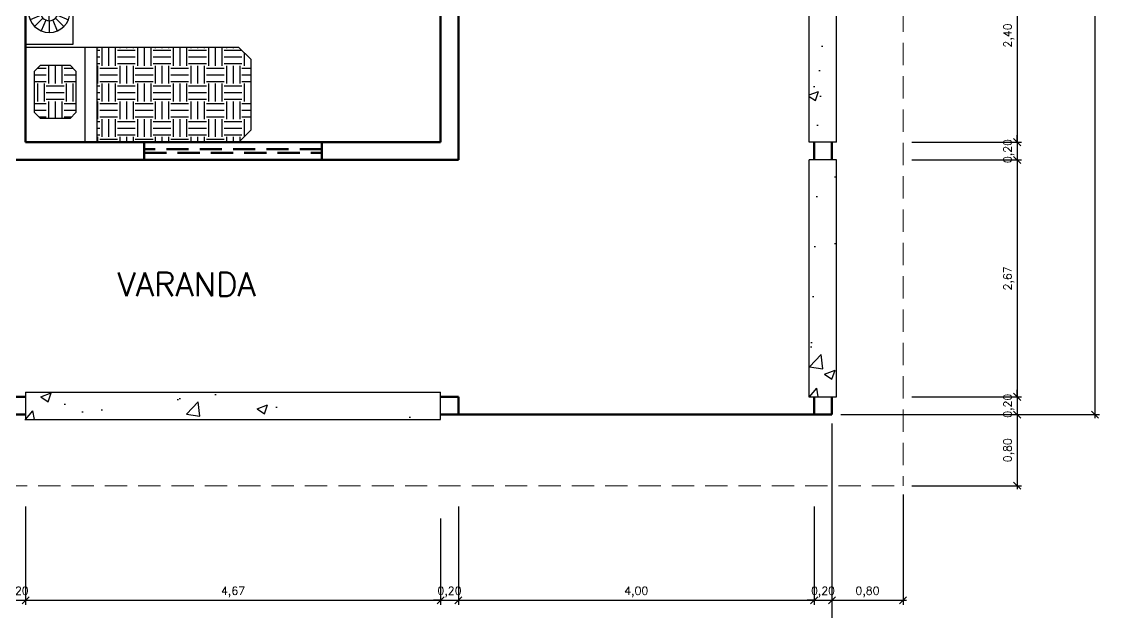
# Model space of a CAD drawing. Header units: millimetres. Extents: x 1185.4 to 1269.4, y 957.3 to 1016.7.
# Drawn here: x 1207.68 to 1219.8, y 977.2 to 983.85 of the extents above; entities that cross this region are included whole.
import ezdxf

# ---------------------------------------------------------------- set-up
doc = ezdxf.new("R2010")
doc.units = ezdxf.units.MM
doc.linetypes.add('HIDDEN', pattern=[0.375, 0.25, -0.125])
for name, color, linetype, lineweight in [('COTAS', 7, 'Continuous', 5), ('JANELAS', 2, 'HIDDEN', 50), ('PAREDES', 4, 'Continuous', 70), ('PROJEÇÕES', 1, 'HIDDEN', 20), ('TEXTO', 3, 'Continuous', 50)]:
    doc.layers.add(name, color=color, linetype=linetype, lineweight=lineweight)
doc.layers.add('MOBILIA', color=7, linetype='Continuous')
doc.styles.add('ROMANS', font='romans.shx')
doc.dimstyles.new('ESCALA-50', dxfattribs={"dimtxt": 0.09, "dimasz": 0.08, "dimexe": 0.05, "dimexo": 0.1, "dimgap": 0.04, "dimtad": 1, "dimzin": 1, "dimtxsty": 'ROMANS', "dimblk": 'OBLIQUE', "dimcen": 0.05, "dimdle": 0.04, "dimaunit": 1, "dimadec": 0, "dimazin": 0, "dimtfac": 1, "dimtix": 1, "dimtmove": 2, "dimatfit": 3, "dimldrblk": 'OPEN90', "dimfxl": 1, "dimarcsym": 0})

# ---------------------------------------------------------------- blocks, each defined once
blk = doc.blocks.new('*X14')
at = {"color": 0}
for p, q in [((-151.875, 298.125), (-151.875, 302.5)), ((-150, 300), (-135, 300)), ((-133.125, 298.125), (-133.125, 302.5)), ((-127.5, 298.125), (-127.5, 302.5)), ((-121.875, 298.125), (-121.875, 302.5)), ((-120, 300), (-105, 300)), ((-103.125, 298.125), (-103.125, 302.5)), ((-97.5, 298.125), (-97.5, 302.5)), ((-91.875, 298.125), (-91.875, 302.5)), ((-90, 300), (-75, 300)), ((-73.125, 298.125), (-73.125, 302.5)), ((-67.5, 298.125), (-67.5, 302.5)), ((-61.875, 298.125), (-61.875, 302.5)), ((-60, 300), (-45, 300)), ((-43.125, 298.125), (-43.125, 302.5)), ((-37.5, 298.125), (-37.5, 302.5)), ((-31.875, 298.125), (-31.875, 301.875)), ((-152.5, 296.25), (-150, 296.25)), ((-148.125, 283.125), (-148.125, 298.125)), ((-142.5, 283.125), (-142.5, 298.125)), ((-136.875, 283.125), (-136.875, 298.125)), ((-135, 296.25), (-120, 296.25)), ((-118.125, 283.125), (-118.125, 298.125)), ((-112.5, 283.125), (-112.5, 298.125)), ((-106.875, 283.125), (-106.875, 298.125)), ((-105, 296.25), (-90, 296.25)), ((-88.125, 283.125), (-88.125, 298.125)), ((-82.5, 283.125), (-82.5, 298.125)), ((-76.875, 283.125), (-76.875, 298.125)), ((-75, 296.25), (-60, 296.25)), ((-58.125, 283.125), (-58.125, 298.125)), ((-52.5, 283.125), (-52.5, 298.125)), ((-46.875, 283.125), (-46.875, 298.125)), ((-45, 296.25), (-30, 296.25)), ((-28.125, 283.125), (-28.125, 298.125)), ((-193.125, 268.125), (-193.125, 282.5)), ((-187.5, 268.125), (-187.5, 282.5)), ((-181.875, 268.125), (-181.875, 282.5)), ((-152.5, 290.625), (-150, 290.625)), ((-152.5, 285), (-150, 285)), ((-151.875, 268.125), (-151.875, 283.125)), ((-135, 290.625), (-120, 290.625)), ((-135, 285), (-120, 285)), ((-133.125, 268.125), (-133.125, 283.125)), ((-127.5, 268.125), (-127.5, 283.125)), ((-121.875, 268.125), (-121.875, 283.125)), ((-105, 290.625), (-90, 290.625)), ((-105, 285), (-90, 285)), ((-103.125, 268.125), (-103.125, 283.125)), ((-97.5, 268.125), (-97.5, 283.125)), ((-91.875, 268.125), (-91.875, 283.125)), ((-75, 290.625), (-60, 290.625)), ((-75, 285), (-60, 285)), ((-73.125, 268.125), (-73.125, 283.125)), ((-67.5, 268.125), (-67.5, 283.125)), ((-61.875, 268.125), (-61.875, 283.125)), ((-45, 290.625), (-30, 290.625)), ((-45, 285), (-30, 285)), ((-43.125, 268.125), (-43.125, 283.125)), ((-37.5, 268.125), (-37.5, 283.125)), ((-31.875, 268.125), (-31.875, 283.125)), ((-205, 275.625), (-195, 275.625)), ((-201.25, 281.25), (-195, 281.25)), ((-180, 281.25), (-173.75, 281.25)), ((-180, 275.625), (-170, 275.625)), ((-150, 281.25), (-135, 281.25)), ((-150, 275.625), (-135, 275.625)), ((-120, 281.25), (-105, 281.25)), ((-120, 275.625), (-105, 275.625)), ((-90, 281.25), (-75, 281.25)), ((-90, 275.625), (-75, 275.625)), ((-60, 281.25), (-45, 281.25)), ((-60, 275.625), (-45, 275.625)), ((-30, 281.25), (-22.5, 281.25)), ((-30, 275.625), (-22.5, 275.625)), ((-205, 270), (-195, 270)), ((-202.5, 253.125), (-202.5, 268.125)), ((-196.875, 253.125), (-196.875, 268.125)), ((-195, 266.25), (-180, 266.25)), ((-180, 270), (-170, 270)), ((-178.125, 253.125), (-178.125, 268.125)), ((-172.5, 253.125), (-172.5, 268.125)), ((-152.5, 266.25), (-150, 266.25)), ((-150, 270), (-135, 270)), ((-148.125, 253.125), (-148.125, 268.125)), ((-142.5, 253.125), (-142.5, 268.125)), ((-136.875, 253.125), (-136.875, 268.125)), ((-135, 266.25), (-120, 266.25)), ((-120, 270), (-105, 270)), ((-118.125, 253.125), (-118.125, 268.125)), ((-112.5, 253.125), (-112.5, 268.125)), ((-106.875, 253.125), (-106.875, 268.125)), ((-105, 266.25), (-90, 266.25)), ((-90, 270), (-75, 270)), ((-88.125, 253.125), (-88.125, 268.125)), ((-82.5, 253.125), (-82.5, 268.125)), ((-76.875, 253.125), (-76.875, 268.125)), ((-75, 266.25), (-60, 266.25)), ((-60, 270), (-45, 270)), ((-58.125, 253.125), (-58.125, 268.125)), ((-52.5, 253.125), (-52.5, 268.125)), ((-46.875, 253.125), (-46.875, 268.125)), ((-45, 266.25), (-30, 266.25)), ((-30, 270), (-22.5, 270)), ((-28.125, 253.125), (-28.125, 268.125)), ((-195, 260.625), (-180, 260.625)), ((-195, 255), (-180, 255)), ((-152.5, 260.625), (-150, 260.625)), ((-152.5, 255), (-150, 255)), ((-135, 260.625), (-120, 260.625)), ((-135, 255), (-120, 255)), ((-105, 260.625), (-90, 260.625)), ((-105, 255), (-90, 255)), ((-75, 260.625), (-60, 260.625)), ((-75, 255), (-60, 255)), ((-45, 260.625), (-30, 260.625)), ((-45, 255), (-30, 255)), ((-205, 251.25), (-195, 251.25)), ((-205, 245.625), (-195, 245.625)), ((-193.125, 238.125), (-193.125, 253.125)), ((-187.5, 238.125), (-187.5, 253.125)), ((-181.875, 238.125), (-181.875, 253.125)), ((-180, 251.25), (-170, 251.25)), ((-180, 245.625), (-170, 245.625)), ((-151.875, 238.125), (-151.875, 253.125)), ((-150, 251.25), (-135, 251.25)), ((-150, 245.625), (-135, 245.625)), ((-133.125, 238.125), (-133.125, 253.125)), ((-127.5, 238.125), (-127.5, 253.125)), ((-121.875, 238.125), (-121.875, 253.125)), ((-120, 251.25), (-105, 251.25)), ((-120, 245.625), (-105, 245.625)), ((-103.125, 238.125), (-103.125, 253.125)), ((-97.5, 238.125), (-97.5, 253.125)), ((-91.875, 238.125), (-91.875, 253.125)), ((-90, 251.25), (-75, 251.25)), ((-90, 245.625), (-75, 245.625)), ((-73.125, 238.125), (-73.125, 253.125)), ((-67.5, 238.125), (-67.5, 253.125)), ((-61.875, 238.125), (-61.875, 253.125)), ((-60, 251.25), (-45, 251.25)), ((-60, 245.625), (-45, 245.625)), ((-43.125, 238.125), (-43.125, 253.125)), ((-37.5, 238.125), (-37.5, 253.125)), ((-31.875, 238.125), (-31.875, 253.125)), ((-30, 251.25), (-22.5, 251.25)), ((-30, 245.625), (-22.5, 245.625)), ((-202.5, 240), (-195, 240)), ((-196.875, 237.5), (-196.875, 238.125)), ((-180, 240), (-172.5, 240)), ((-178.125, 237.5), (-178.125, 238.125)), ((-150, 240), (-135, 240)), ((-148.125, 223.125), (-148.125, 238.125)), ((-142.5, 223.125), (-142.5, 238.125)), ((-136.875, 223.125), (-136.875, 238.125)), ((-120, 240), (-105, 240)), ((-118.125, 223.125), (-118.125, 238.125)), ((-112.5, 223.125), (-112.5, 238.125)), ((-106.875, 223.125), (-106.875, 238.125)), ((-90, 240), (-75, 240)), ((-88.125, 223.125), (-88.125, 238.125)), ((-82.5, 223.125), (-82.5, 238.125)), ((-76.875, 223.125), (-76.875, 238.125)), ((-60, 240), (-45, 240)), ((-58.125, 223.125), (-58.125, 238.125)), ((-52.5, 223.125), (-52.5, 238.125)), ((-46.875, 223.125), (-46.875, 238.125)), ((-30, 240), (-22.5, 240)), ((-28.125, 226.875), (-28.125, 238.125)), ((-152.5, 236.25), (-150, 236.25)), ((-152.5, 230.625), (-150, 230.625)), ((-135, 236.25), (-120, 236.25)), ((-135, 230.625), (-120, 230.625)), ((-105, 236.25), (-90, 236.25)), ((-105, 230.625), (-90, 230.625)), ((-75, 236.25), (-60, 236.25)), ((-75, 230.625), (-60, 230.625)), ((-45, 236.25), (-30, 236.25)), ((-45, 230.625), (-30, 230.625)), ((-152.5, 225), (-150, 225)), ((-151.875, 222.5), (-151.875, 223.125)), ((-135, 225), (-120, 225)), ((-133.125, 222.5), (-133.125, 223.125)), ((-127.5, 222.5), (-127.5, 223.125)), ((-121.875, 222.5), (-121.875, 223.125)), ((-105, 225), (-90, 225)), ((-103.125, 222.5), (-103.125, 223.125)), ((-97.5, 222.5), (-97.5, 223.125)), ((-91.875, 222.5), (-91.875, 223.125)), ((-75, 225), (-60, 225)), ((-73.125, 222.5), (-73.125, 223.125)), ((-67.5, 222.5), (-67.5, 223.125)), ((-61.875, 222.5), (-61.875, 223.125)), ((-45, 225), (-30, 225)), ((-43.125, 222.5), (-43.125, 223.125)), ((-37.5, 222.5), (-37.5, 223.125)), ((-31.875, 223.125), (-31.875, 223.125))]:
    blk.add_line(p, q, dxfattribs=at)
blk = doc.blocks.new('CAMASOLTEIRO')
at = {"layer": 'MOBILIA'}
for p, q in [((0, 0), (60, 0)), ((0, 0), (0, -80)), ((50, -80), (50, 0)), ((60, 0), (180, 0)), ((60, -80), (60, 0)), ((190, -10), (180, 0)), ((190, -70), (190, -10)), ((180, -80), (190, -70)), ((60, -80), (0, -80)), ((180, -80), (60, -80)), ((40, -82.5), (0, -82.5)), ((0, -82.5), (0, -137.5)), ((40, -137.5), (40, -82.5)), ((14.7, -104.7), (7.63, -97.63)), ((17.13, -103.07), (13.3, -93.83)), ((20, -102.5), (20, -92.5)), ((22.87, -103.07), (26.7, -93.83)), ((25.3, -104.7), (32.37, -97.63)), ((13.07, -107.13), (3.83, -103.3)), ((20, -102.5), (20, -117.5)), ((26.93, -107.13), (36.17, -103.3)), ((12.5, -110), (2.5, -110)), ((13.07, -112.87), (3.83, -116.7)), ((14.7, -115.3), (7.63, -122.37)), ((12.5, -110), (27.5, -110)), ((17.13, -116.93), (13.3, -126.17)), ((20, -117.5), (20, -127.5)), ((22.87, -116.93), (26.7, -126.17)), ((25.3, -115.3), (32.37, -122.37)), ((26.93, -112.87), (36.17, -116.7)), ((27.5, -110), (37.5, -110)), ((0, -137.5), (40, -137.5))]:
    blk.add_line(p, q, dxfattribs=at)
blk.add_lwpolyline([(7.5, -25), (7.5, -60), (12.5, -65), (37.5, -65), (42.5, -60), (42.5, -25), (37.5, -20), (12.5, -20)], close=True, dxfattribs=at)
for radius in [17.5, 7.5]:
    blk.add_circle((20, -110), radius, dxfattribs=at)
blk.add_blockref('*X14', (212.5, -302.5), dxfattribs=at)
blk = doc.blocks.new('_OBLIQUE')
at = {"color": 0, "linetype": 'ByBlock'}
blk.add_line((-0.5, -0.5), (0.5, 0.5), dxfattribs=at)
blk = doc.blocks.new('*D72')
at = {"layer": 'COTAS', "color": 0, "lineweight": -2}
for p, q in [((1216.024, 1001.756), (1219.799, 1001.756)), ((1219.749, 1001.796), (1219.749, 979.383)), ((1216.891, 979.423), (1219.799, 979.423))]:
    blk.add_line(p, q, dxfattribs=at)
at = {"layer": 'Defpoints', "color": 0}
for p in [(1215.924, 1001.756), (1216.791, 979.423), (1219.749, 979.423)]:
    blk.add_point(p, dxfattribs=at)
at = {"layer": 'COTAS', "color": 0, "lineweight": -2, "xscale": 0.08, "yscale": 0.08, "zscale": 0.08}
for p, rotation in [((1219.749, 1001.756), 90), ((1219.749, 979.423), 270)]:
    blk.add_blockref('_OBLIQUE', p, dxfattribs=dict(at, rotation=rotation))
at = {"layer": 'COTAS', "color": 0, "insert": (1219.656, 990.589), "char_height": 0.09, "attachment_point": 5, "rotation": 90, "style": 'ROMANS'}
blk.add_mtext('22,33', dxfattribs=at)
blk = doc.blocks.new('_Open90')
at = {"color": 0, "linetype": 'ByBlock', "lineweight": -2}
for p, q in [((0, 0), (-1, 0)), ((-0.5, 0.5), (0, 0)), ((0, 0), (-0.5, -0.5))]:
    blk.add_line(p, q, dxfattribs=at)
blk = doc.blocks.new('*D73')
at = {"layer": 'COTAS', "color": 0, "lineweight": -2}
for p, q in [((1197.791, 979.323), (1197.791, 975.906)), ((1216.791, 979.323), (1216.791, 975.906)), ((1197.751, 975.956), (1216.831, 975.956))]:
    blk.add_line(p, q, dxfattribs=at)
at = {"layer": 'Defpoints', "color": 0}
for p in [(1197.791, 979.423), (1216.791, 979.423), (1216.791, 975.956)]:
    blk.add_point(p, dxfattribs=at)
at = {"layer": 'COTAS', "color": 0, "lineweight": -2, "xscale": 0.08, "yscale": 0.08, "zscale": 0.08, "rotation": 180}
blk.add_blockref('_OBLIQUE', (1197.791, 975.956), dxfattribs=at)
at = {"layer": 'COTAS', "color": 0, "lineweight": -2, "xscale": 0.08, "yscale": 0.08, "zscale": 0.08}
blk.add_blockref('_OBLIQUE', (1216.791, 975.956), dxfattribs=at)
at = {"layer": 'COTAS', "color": 0, "insert": (1207.291, 976.049), "char_height": 0.09, "attachment_point": 5, "style": 'ROMANS'}
blk.add_mtext('19,00', dxfattribs=at)
blk = doc.blocks.new('*D40')
at = {"layer": 'COTAS', "color": 0, "lineweight": -2}
for p, q in [((1218.874, 984.929), (1218.874, 982.449)), ((1217.691, 984.889), (1218.924, 984.889)), ((1217.691, 982.489), (1218.924, 982.489))]:
    blk.add_line(p, q, dxfattribs=at)
at = {"layer": 'Defpoints', "color": 0}
for p in [(1217.591, 984.889), (1217.591, 982.489), (1218.874, 982.489)]:
    blk.add_point(p, dxfattribs=at)
at = {"layer": 'COTAS', "color": 0, "lineweight": -2, "xscale": 0.08, "yscale": 0.08, "zscale": 0.08}
for p, rotation in [((1218.874, 984.889), 90), ((1218.874, 982.489), 270)]:
    blk.add_blockref('_OBLIQUE', p, dxfattribs=dict(at, rotation=rotation))
at = {"layer": 'COTAS', "color": 0, "insert": (1218.78, 983.689), "char_height": 0.09, "attachment_point": 5, "rotation": 90, "style": 'ROMANS'}
blk.add_mtext('2,40', dxfattribs=at)
blk = doc.blocks.new('*D41')
at = {"layer": 'COTAS', "color": 0, "lineweight": -2}
for p, q in [((1217.691, 982.489), (1218.924, 982.489)), ((1218.874, 982.489), (1218.874, 982.569)), ((1218.874, 982.489), (1218.874, 982.289)), ((1217.691, 982.289), (1218.924, 982.289)), ((1218.874, 982.289), (1218.874, 982.209))]:
    blk.add_line(p, q, dxfattribs=at)
at = {"layer": 'Defpoints', "color": 0}
for p in [(1217.591, 982.489), (1217.591, 982.289), (1218.874, 982.289)]:
    blk.add_point(p, dxfattribs=at)
at = {"layer": 'COTAS', "color": 0, "lineweight": -2, "xscale": 0.08, "yscale": 0.08, "zscale": 0.08}
for p, rotation in [((1218.874, 982.489), 270), ((1218.874, 982.289), 90)]:
    blk.add_blockref('_OBLIQUE', p, dxfattribs=dict(at, rotation=rotation))
at = {"layer": 'COTAS', "color": 0, "insert": (1218.78, 982.389), "char_height": 0.09, "attachment_point": 5, "rotation": 90, "style": 'ROMANS'}
blk.add_mtext('0,20', dxfattribs=at)
blk = doc.blocks.new('*D42')
at = {"layer": 'COTAS', "color": 0, "lineweight": -2}
for p, q in [((1217.691, 982.289), (1218.924, 982.289)), ((1218.874, 982.329), (1218.874, 979.583)), ((1217.691, 979.623), (1218.924, 979.623))]:
    blk.add_line(p, q, dxfattribs=at)
at = {"layer": 'Defpoints', "color": 0}
for p in [(1217.591, 982.289), (1217.591, 979.623), (1218.874, 979.623)]:
    blk.add_point(p, dxfattribs=at)
at = {"layer": 'COTAS', "color": 0, "lineweight": -2, "xscale": 0.08, "yscale": 0.08, "zscale": 0.08}
for p, rotation in [((1218.874, 982.289), 90), ((1218.874, 979.623), 270)]:
    blk.add_blockref('_OBLIQUE', p, dxfattribs=dict(at, rotation=rotation))
at = {"layer": 'COTAS', "color": 0, "insert": (1218.78, 980.956), "char_height": 0.09, "attachment_point": 5, "rotation": 90, "style": 'ROMANS'}
blk.add_mtext('2,67', dxfattribs=at)
blk = doc.blocks.new('*D43')
at = {"layer": 'COTAS', "color": 0, "lineweight": -2}
for p, q in [((1218.874, 979.623), (1218.874, 979.703)), ((1217.691, 979.623), (1218.924, 979.623)), ((1218.874, 979.623), (1218.874, 979.423)), ((1217.691, 979.423), (1218.924, 979.423)), ((1218.874, 979.423), (1218.874, 979.343))]:
    blk.add_line(p, q, dxfattribs=at)
at = {"layer": 'Defpoints', "color": 0}
for p in [(1217.591, 979.623), (1217.591, 979.423), (1218.874, 979.423)]:
    blk.add_point(p, dxfattribs=at)
at = {"layer": 'COTAS', "color": 0, "lineweight": -2, "xscale": 0.08, "yscale": 0.08, "zscale": 0.08}
for p, rotation in [((1218.874, 979.623), 270), ((1218.874, 979.423), 90)]:
    blk.add_blockref('_OBLIQUE', p, dxfattribs=dict(at, rotation=rotation))
at = {"layer": 'COTAS', "color": 0, "insert": (1218.78, 979.523), "char_height": 0.09, "attachment_point": 5, "rotation": 90, "style": 'ROMANS'}
blk.add_mtext('0,20', dxfattribs=at)
blk = doc.blocks.new('*D80')
at = {"layer": 'COTAS', "color": 0, "lineweight": -2}
for p, q in [((1218.874, 979.463), (1218.874, 978.583)), ((1217.691, 979.423), (1218.924, 979.423)), ((1217.691, 978.623), (1218.924, 978.623))]:
    blk.add_line(p, q, dxfattribs=at)
at = {"layer": 'Defpoints', "color": 0}
for p in [(1217.591, 979.423), (1217.591, 978.623), (1218.874, 978.623)]:
    blk.add_point(p, dxfattribs=at)
at = {"layer": 'COTAS', "color": 0, "lineweight": -2, "xscale": 0.08, "yscale": 0.08, "zscale": 0.08}
for p, rotation in [((1218.874, 979.423), 90), ((1218.874, 978.623), 270)]:
    blk.add_blockref('_OBLIQUE', p, dxfattribs=dict(at, rotation=rotation))
at = {"layer": 'COTAS', "color": 0, "insert": (1218.78, 979.023), "char_height": 0.09, "attachment_point": 5, "rotation": 90, "style": 'ROMANS'}
blk.add_mtext('0,80', dxfattribs=at)
blk = doc.blocks.new('*D65')
at = {"layer": 'COTAS', "color": 0, "lineweight": -2}
for p, q in [((1207.524, 978.389), (1207.524, 977.284)), ((1207.724, 978.389), (1207.724, 977.284)), ((1207.524, 977.334), (1207.444, 977.334)), ((1207.524, 977.334), (1207.724, 977.334)), ((1207.724, 977.334), (1207.804, 977.334))]:
    blk.add_line(p, q, dxfattribs=at)
at = {"layer": 'Defpoints', "color": 0}
for p in [(1207.524, 978.489), (1207.724, 978.489), (1207.724, 977.334)]:
    blk.add_point(p, dxfattribs=at)
at = {"layer": 'COTAS', "color": 0, "lineweight": -2, "xscale": 0.08, "yscale": 0.08, "zscale": 0.08}
blk.add_blockref('_OBLIQUE', (1207.524, 977.334), dxfattribs=at)
at = {"layer": 'COTAS', "color": 0, "lineweight": -2, "xscale": 0.08, "yscale": 0.08, "zscale": 0.08, "rotation": 180}
blk.add_blockref('_OBLIQUE', (1207.724, 977.334), dxfattribs=at)
at = {"layer": 'COTAS', "color": 0, "insert": (1207.624, 977.428), "char_height": 0.09, "attachment_point": 5, "style": 'ROMANS'}
blk.add_mtext('0,20', dxfattribs=at)
blk = doc.blocks.new('*D66')
at = {"layer": 'COTAS', "color": 0, "lineweight": -2}
for p, q in [((1207.724, 978.389), (1207.724, 977.284)), ((1212.391, 978.256), (1212.391, 977.284)), ((1207.684, 977.334), (1212.431, 977.334))]:
    blk.add_line(p, q, dxfattribs=at)
at = {"layer": 'Defpoints', "color": 0}
for p in [(1207.724, 978.489), (1212.391, 978.356), (1212.391, 977.334)]:
    blk.add_point(p, dxfattribs=at)
at = {"layer": 'COTAS', "color": 0, "lineweight": -2, "xscale": 0.08, "yscale": 0.08, "zscale": 0.08, "rotation": 180}
blk.add_blockref('_OBLIQUE', (1207.724, 977.334), dxfattribs=at)
at = {"layer": 'COTAS', "color": 0, "lineweight": -2, "xscale": 0.08, "yscale": 0.08, "zscale": 0.08}
blk.add_blockref('_OBLIQUE', (1212.391, 977.334), dxfattribs=at)
at = {"layer": 'COTAS', "color": 0, "insert": (1210.057, 977.428), "char_height": 0.09, "attachment_point": 5, "style": 'ROMANS'}
blk.add_mtext('4,67', dxfattribs=at)
blk = doc.blocks.new('*D67')
at = {"layer": 'COTAS', "color": 0, "lineweight": -2}
for p, q in [((1212.591, 978.389), (1212.591, 977.284)), ((1212.391, 978.256), (1212.391, 977.284)), ((1212.391, 977.334), (1212.311, 977.334)), ((1212.391, 977.334), (1212.591, 977.334)), ((1212.591, 977.334), (1212.671, 977.334))]:
    blk.add_line(p, q, dxfattribs=at)
at = {"layer": 'Defpoints', "color": 0}
for p in [(1212.591, 978.489), (1212.391, 978.356), (1212.591, 977.334)]:
    blk.add_point(p, dxfattribs=at)
at = {"layer": 'COTAS', "color": 0, "lineweight": -2, "xscale": 0.08, "yscale": 0.08, "zscale": 0.08}
blk.add_blockref('_OBLIQUE', (1212.391, 977.334), dxfattribs=at)
at = {"layer": 'COTAS', "color": 0, "lineweight": -2, "xscale": 0.08, "yscale": 0.08, "zscale": 0.08, "rotation": 180}
blk.add_blockref('_OBLIQUE', (1212.591, 977.334), dxfattribs=at)
at = {"layer": 'COTAS', "color": 0, "insert": (1212.491, 977.428), "char_height": 0.09, "attachment_point": 5, "style": 'ROMANS'}
blk.add_mtext('0,20', dxfattribs=at)
blk = doc.blocks.new('*D68')
at = {"layer": 'COTAS', "color": 0, "lineweight": -2}
for p, q in [((1212.591, 978.389), (1212.591, 977.284)), ((1216.591, 978.389), (1216.591, 977.284)), ((1212.551, 977.334), (1216.631, 977.334))]:
    blk.add_line(p, q, dxfattribs=at)
at = {"layer": 'Defpoints', "color": 0}
for p in [(1212.591, 978.489), (1216.591, 978.489), (1216.591, 977.334)]:
    blk.add_point(p, dxfattribs=at)
at = {"layer": 'COTAS', "color": 0, "lineweight": -2, "xscale": 0.08, "yscale": 0.08, "zscale": 0.08, "rotation": 180}
blk.add_blockref('_OBLIQUE', (1212.591, 977.334), dxfattribs=at)
at = {"layer": 'COTAS', "color": 0, "lineweight": -2, "xscale": 0.08, "yscale": 0.08, "zscale": 0.08}
blk.add_blockref('_OBLIQUE', (1216.591, 977.334), dxfattribs=at)
at = {"layer": 'COTAS', "color": 0, "insert": (1214.591, 977.428), "char_height": 0.09, "attachment_point": 5, "style": 'ROMANS'}
blk.add_mtext('4,00', dxfattribs=at)
blk = doc.blocks.new('*D69')
at = {"layer": 'COTAS', "color": 0, "lineweight": -2}
for p, q in [((1216.591, 978.389), (1216.591, 977.284)), ((1216.791, 978.389), (1216.791, 977.284)), ((1216.591, 977.334), (1216.511, 977.334)), ((1216.591, 977.334), (1216.791, 977.334)), ((1216.791, 977.334), (1216.871, 977.334))]:
    blk.add_line(p, q, dxfattribs=at)
at = {"layer": 'Defpoints', "color": 0}
for p in [(1216.591, 978.489), (1216.791, 978.489), (1216.791, 977.334)]:
    blk.add_point(p, dxfattribs=at)
at = {"layer": 'COTAS', "color": 0, "lineweight": -2, "xscale": 0.08, "yscale": 0.08, "zscale": 0.08}
blk.add_blockref('_OBLIQUE', (1216.591, 977.334), dxfattribs=at)
at = {"layer": 'COTAS', "color": 0, "lineweight": -2, "xscale": 0.08, "yscale": 0.08, "zscale": 0.08, "rotation": 180}
blk.add_blockref('_OBLIQUE', (1216.791, 977.334), dxfattribs=at)
at = {"layer": 'COTAS', "color": 0, "insert": (1216.691, 977.428), "char_height": 0.09, "attachment_point": 5, "style": 'ROMANS'}
blk.add_mtext('0,20', dxfattribs=at)
blk = doc.blocks.new('*D82')
at = {"layer": 'COTAS', "color": 0, "lineweight": -2}
for p, q in [((1217.591, 978.523), (1217.591, 977.284)), ((1216.791, 978.389), (1216.791, 977.284)), ((1216.751, 977.334), (1217.631, 977.334))]:
    blk.add_line(p, q, dxfattribs=at)
at = {"layer": 'Defpoints', "color": 0}
for p in [(1217.591, 978.623), (1216.791, 978.489), (1217.591, 977.334)]:
    blk.add_point(p, dxfattribs=at)
at = {"layer": 'COTAS', "color": 0, "lineweight": -2, "xscale": 0.08, "yscale": 0.08, "zscale": 0.08, "rotation": 180}
blk.add_blockref('_OBLIQUE', (1216.791, 977.334), dxfattribs=at)
at = {"layer": 'COTAS', "color": 0, "lineweight": -2, "xscale": 0.08, "yscale": 0.08, "zscale": 0.08}
blk.add_blockref('_OBLIQUE', (1217.591, 977.334), dxfattribs=at)
at = {"layer": 'COTAS', "color": 0, "insert": (1217.191, 977.428), "char_height": 0.09, "attachment_point": 5, "style": 'ROMANS'}
blk.add_mtext('0,80', dxfattribs=at)

msp = doc.modelspace()

# ---------------------------------------------------------------- hatches: boundary and pattern name
at = {"layer": 'MOBILIA'}
h = msp.add_hatch(dxfattribs=at)
h.set_pattern_fill('AR-CONC', color=256, scale=0.006667, style=0)
h.set_pattern_definition([(50, (1216.5372, 979.6226), (1.21456, -0.10626), [0.127, -1.397]), (355, (1216.5372, 979.6226), (-0.23495, 1.2737), [0.1016, -1.1176]), (100.45, (1216.6384, 979.6137), (0.97962, 1.16744), [0.10793, -1.18727]), (46.184, (1216.5372, 979.9613), (1.8072, -0.2803), [0.1905, -2.0955]), (96.636, (1216.6878, 979.9379), (1.5827, 1.6495), [0.1619, -1.7809]), (351.184, (1216.5372, 979.9613), (1.5827, 1.6495), [0.1524, -1.6764]), (21, (1216.7065, 979.8766), (1.01077, -0.68177), [0.127, -1.397]), (326, (1216.7065, 979.8766), (0.412, 1.22792), [0.1016, -1.1176]), (71.451, (1216.7907, 979.8198), (1.42278, 0.54615), [0.10793, -1.18727]), (37.5, (1216.5372, 979.6226), (0.02059, 0.5637), [0, -1.104053, 0, -1.134533, 0, -1.121833]), (7.5, (1216.5372, 979.6226), (0.445464, 0.66787), [0, -0.646853, 0, -1.078653, 0, -0.427567]), (327.5, (1216.15957, 979.6226), (0.903937, -0.03819), [0, -0.423333, 0, -1.3208, 0, -1.7526]), (317.5, (1215.9902, 979.6226), (0.98753, 0.16951), [0, -0.55033, 0, -0.87715, 0, -1.2446])])
h.paths.add_polyline_path([(1216.537, 982.489), (1216.844, 982.489), (1216.844, 984.889), (1216.537, 984.889)])
h.paths.add_polyline_path([(1216.844, 982.289), (1216.537, 982.289), (1216.537, 979.623), (1216.844, 979.623)])
h = msp.add_hatch(dxfattribs=at)
h.set_pattern_fill('AR-CONC', color=256, scale=0.006667, style=0)
h.set_pattern_definition([(50, (1207.7239, 979.3693), (1.21456, -0.10626), [0.127, -1.397]), (355, (1207.7239, 979.3693), (-0.23495, 1.2737), [0.1016, -1.1176]), (100.45, (1207.8251, 979.3604), (0.97962, 1.16744), [0.10793, -1.18727]), (46.184, (1207.7239, 979.7079), (1.8072, -0.2803), [0.1905, -2.0955]), (96.636, (1207.8745, 979.6846), (1.5827, 1.6495), [0.1619, -1.7809]), (351.184, (1207.7239, 979.708), (1.5827, 1.6495), [0.1524, -1.6764]), (21, (1207.8932, 979.6233), (1.01077, -0.68177), [0.127, -1.397]), (326, (1207.8932, 979.6233), (0.412, 1.22792), [0.1016, -1.1176]), (71.45, (1207.9774, 979.5664), (1.42278, 0.54615), [0.10793, -1.18727]), (37.5, (1207.72385, 979.36925), (0.02059, 0.5637), [0, -1.104053, 0, -1.134533, 0, -1.121833]), (7.5, (1207.72385, 979.36925), (0.445464, 0.66787), [0, -0.646853, 0, -1.078653, 0, -0.427567]), (327.5, (1207.34624, 979.36925), (0.903937, -0.03819), [0, -0.423333, 0, -1.3208, 0, -1.7526]), (317.5, (1207.1769, 979.36925), (0.98753, 0.16951), [0, -0.55033, 0, -0.87715, 0, -1.2446])])
h.paths.add_polyline_path([(1207.724, 979.676), (1207.724, 979.369), (1212.391, 979.369), (1212.391, 979.676)])

# ---------------------------------------------------------------- linework, layer by layer
at = {"layer": 'JANELAS', "linetype": 'ByBlock'}
for p, q in [((1211.057, 982.489), (1209.057, 982.489)), ((1209.057, 982.289), (1211.057, 982.289))]:
    msp.add_line(p, q, dxfattribs=at)
at = {"layer": 'JANELAS'}
for p, q in [((1211.057, 982.409), (1209.057, 982.409)), ((1209.057, 982.369), (1211.057, 982.369))]:
    msp.add_line(p, q, dxfattribs=at)
at = {"layer": 'MOBILIA'}
for p, q in [((1216.537, 982.489), (1216.537, 984.889)), ((1216.844, 982.489), (1216.844, 984.889)), ((1216.844, 982.489), (1216.537, 982.489)), ((1216.844, 982.289), (1216.537, 982.289)), ((1216.537, 979.623), (1216.537, 982.289)), ((1216.844, 979.623), (1216.844, 982.289)), ((1207.724, 979.676), (1207.724, 979.369)), ((1207.724, 979.676), (1212.391, 979.676)), ((1212.391, 979.369), (1212.391, 979.676)), ((1216.537, 979.623), (1216.844, 979.623)), ((1207.724, 979.369), (1212.391, 979.369))]:
    msp.add_line(p, q, dxfattribs=at)
at = {"layer": 'PAREDES'}
for p, q in [((1212.391, 982.489), (1212.391, 989.089)), ((1207.724, 988.489), (1207.724, 982.489)), ((1212.591, 984.889), (1212.591, 982.289)), ((1209.057, 982.489), (1207.724, 982.489)), ((1209.057, 982.289), (1209.057, 982.489)), ((1212.391, 982.489), (1211.057, 982.489)), ((1211.057, 982.289), (1211.057, 982.489)), ((1216.591, 982.289), (1216.591, 982.489)), ((1216.791, 982.289), (1216.791, 982.489)), ((1209.057, 982.289), (1207.524, 982.289)), ((1212.591, 982.289), (1211.057, 982.289)), ((1207.524, 979.623), (1207.724, 979.623)), ((1212.391, 979.623), (1212.591, 979.623)), ((1212.591, 979.423), (1212.591, 979.623)), ((1216.591, 979.423), (1216.591, 979.623)), ((1216.791, 979.423), (1216.791, 979.623)), ((1197.791, 979.423), (1207.724, 979.423)), ((1212.391, 979.423), (1216.791, 979.423))]:
    msp.add_line(p, q, dxfattribs=at)
at = {"layer": 'PROJEÇÕES'}
for p in [(1217.591, 993.356), (1196.991, 978.623)]:
    msp.add_line(p, (1217.591, 978.623), dxfattribs=at)

# ---------------------------------------------------------------- block references
at = {"layer": 'MOBILIA', "linetype": 'Continuous', "xscale": -0.01333333333360542, "yscale": 0.01333333333360542, "zscale": 0.01333333333333333, "rotation": 180}
msp.add_blockref('CAMASOLTEIRO', (1207.724, 982.489), dxfattribs=at)

# ---------------------------------------------------------------- texts
at = {"layer": 'TEXTO', "insert": (1209.535, 980.889), "char_height": 0.26667, "width": 3.9816, "attachment_point": 5}
msp.add_mtext('{\\Fromans|c0;VARANDA}', dxfattribs=at)

# ---------------------------------------------------------------- dimensions: what is measured, and where the dimension line sits
at = {"layer": 'COTAS'}
for base, p1, p2, angle, picture, middle in [((1219.749, 979.423), (1215.924, 1001.756), (1216.791, 979.423), 90, '*D72', (1219.656, 990.589)), ((1218.874, 982.489), (1217.591, 984.889), (1217.591, 982.489), 90, '*D40', (1218.78, 983.689)), ((1218.874, 982.289), (1217.591, 982.489), (1217.591, 982.289), 90, '*D41', (1218.78, 982.389)), ((1218.874, 979.623), (1217.591, 982.289), (1217.591, 979.623), 90, '*D42', (1218.78, 980.956)), ((1218.874, 979.423), (1217.591, 979.623), (1217.591, 979.423), 90, '*D43', (1218.78, 979.523)), ((1218.874, 978.623), (1217.591, 979.423), (1217.591, 978.623), 90, '*D80', (1218.78, 979.023)), ((1217.591, 977.334), (1216.791, 978.489), (1217.591, 978.623), 180, '*D82', (1217.191, 977.428)), ((1207.724, 977.334), (1207.524, 978.489), (1207.724, 978.489), 180, '*D65', (1207.624, 977.428)), ((1212.391, 977.334), (1207.724, 978.489), (1212.391, 978.356), 180, '*D66', (1210.057, 977.428)), ((1212.591, 977.334), (1212.391, 978.356), (1212.591, 978.489), 180, '*D67', (1212.491, 977.428)), ((1216.591, 977.334), (1212.591, 978.489), (1216.591, 978.489), 180, '*D68', (1214.591, 977.428)), ((1216.791, 977.334), (1216.591, 978.489), (1216.791, 978.489), 180, '*D69', (1216.691, 977.428))]:
    dim = msp.add_linear_dim(base=base, p1=p1, p2=p2, angle=angle, dimstyle='ESCALA-50', dxfattribs=at)
    dim.commit()
    dim.dimension.update_dxf_attribs({"geometry": picture, "text_midpoint": middle})
dim = msp.add_linear_dim(base=(1216.791, 975.956), p1=(1197.791, 979.423), p2=(1216.791, 979.423), dimstyle='ESCALA-50', dxfattribs=at)
dim.commit()
dim.dimension.update_dxf_attribs({"geometry": '*D73', "text_midpoint": (1207.291, 976.049)})

doc.saveas('drawing.dxf')
